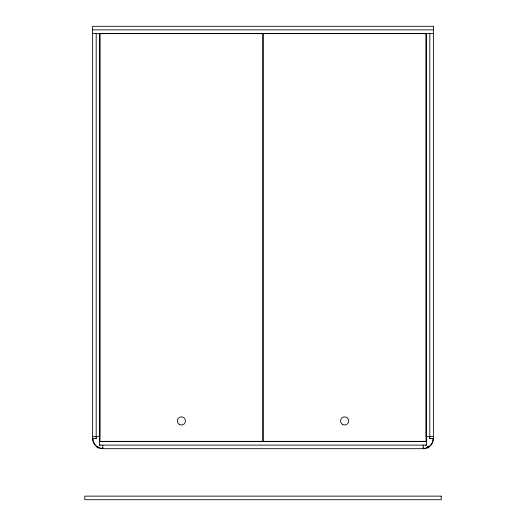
<?xml version="1.0" encoding="UTF-8"?>
<svg xmlns="http://www.w3.org/2000/svg" width="526" height="526" viewBox="0 0 526 526"><rect width="100%" height="100%" fill="white"/><g stroke="black" fill="none" stroke-linecap="round" stroke-linejoin="round"><path stroke-width="0.79" d="M423.18 445.114L423.18 448.481L423.838 448.461A10.001 10.001 0 0 0 433.161 439.138L433.181 438.487L429.814 438.487L429.814 437.763M102.82 445.114L102.82 448.481L102.162 448.461A10.001 10.001 0 0 1 92.839 439.138L93.477 438.487M102.82 447.83L102.162 448.461M97.731 446.811L97.33 447.015M428.269 446.811L428.151 447.133M427.855 447.297L428.322 447.639M428.434 446.804L427.908 447.166L428.348 447.185M427.986 447.159L428.48 447.153C427.921 446.738 427.94 447.356 428.473 447.475M428.67 447.015L427.934 446.903L428.565 447.126L428.006 447.508M428.46 447.021L427.901 446.929M428.138 447.172L428.44 446.936L428.309 447.633M99.552 444.398L99.552 445.114L100.275 445.114M98.632 447.251L97.829 448.053L97.027 447.251M428.973 447.251L428.171 448.053L427.368 447.251M430.531 438.487L429.814 438.487L429.814 33.44M97.507 447.015L98.086 446.916M427.776 447.468L428.506 447.1M427.881 447.363L428.46 447.363L427.921 447.593M92.615 29.87L433.385 29.87M92.615 33.44L433.385 33.44M92.615 436.442L99.756 436.442L99.756 33.44M433.385 436.442L426.244 436.442L426.244 33.44M99.552 441.544L426.448 441.544M97.271 447.495L98.388 447.495M427.612 447.495L428.729 447.495M423.838 448.461L423.18 447.83M432.523 438.487L433.161 439.138M97.691 447.633L98.138 447.317M428.44 447.363L428.039 447.304M97.711 446.863L97.711 447.205L97.566 446.804M428.026 447.646L428.052 446.863M425.725 445.114L426.448 445.114L426.448 444.398M95.469 438.487L96.186 438.487L96.186 437.763M92.839 439.138L92.819 438.487L96.186 438.487L96.186 33.44M426.448 436.442L426.448 445.114L99.552 445.114L99.552 436.442M433.385 26.3L92.615 26.3L92.615 438.487A10.204 10.204 0 0 0 102.82 448.685L423.18 448.685A10.204 10.204 0 0 0 433.385 438.487L433.385 26.3M262.796 33.644L99.96 33.644L99.96 441.34L262.796 441.34L262.796 33.644M426.04 33.644L263.204 33.644L263.204 441.34L426.04 441.34L426.04 33.644M441.242 496.13L84.758 496.13L84.758 499.7L441.242 499.7L441.242 496.13M179.34 424.469A4.083 4.083 0 0 0 185.461 420.938A4.083 4.083 0 0 0 179.34 417.401A4.083 4.083 0 0 0 179.34 424.469M342.577 424.469A4.083 4.083 0 0 0 348.699 420.938A4.083 4.083 0 0 0 342.577 417.401A4.083 4.083 0 0 0 342.577 424.469"/></g></svg>
